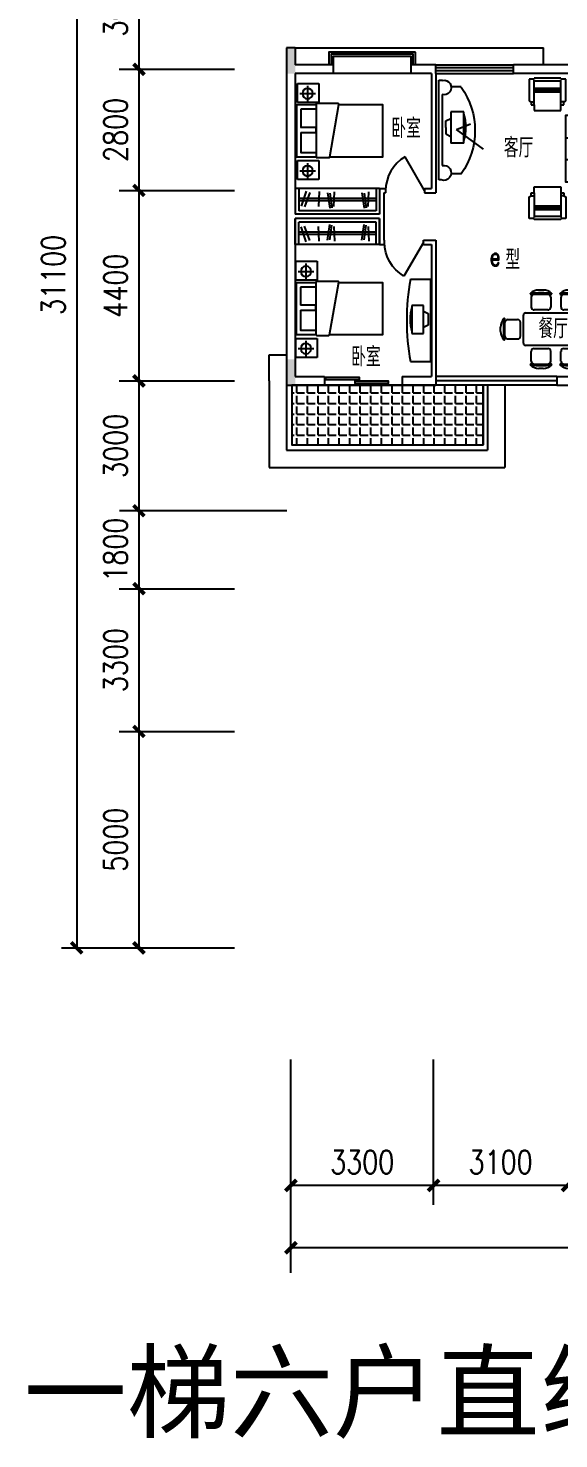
# Model space of a CAD drawing. Header units: millimetres. Extents: x 1384 to 55885, y 627 to 50798.
# Drawn here: x 1384 to 13657, y 1348 to 33941 of the extents above; entities that cross this region are included whole.
import ezdxf
from ezdxf.enums import TextEntityAlignment as Align

# ---------------------------------------------------------------- set-up
doc = ezdxf.new("R2010")
doc.units = ezdxf.units.MM
for name, color, linetype in [('2D', 7, 'Continuous'), ('AXIS', 3, 'Continuous'), ('COLUMN', 7, 'Continuous'), ('F', 12, 'Continuous'), ('JIAJU', 30, 'Continuous'), ('PUB_TEXT', 7, 'Continuous'), ('STAIR', 2, 'Continuous'), ('WALL', 4, 'Continuous'), ('WD', 4, 'Continuous'), ('WINDOW', 5, 'Continuous'), ('WINDOW_TEXT', 7, 'Continuous')]:
    doc.layers.add(name, color=color, linetype=linetype)
doc.styles.add('_ROMAND', font='ROMAND.shx', dxfattribs={"width": 0.8})
doc.styles.add('_XC92', font='txt.shx', dxfattribs={"width": 0.8, "bigfont": 'xc92.shx'})
doc.styles.add('ATT', font='TXT')
doc.styles.add('DIM_FONT', font='SIMPLEX.shx', dxfattribs={"width": 0.8})
doc.styles.add('SIMPLEX', font='SIMPLEX.SHX')
doc.styles.add('ST', font='SimSun.ttf', dxfattribs={"width": 0.8})
doc.styles.get("Standard").update_dxf_attribs({"font": 'arial.ttf'})
doc.dimstyles.new('AXIS180', dxfattribs={"dimscale": 1.8, "dimtxt": 300, "dimasz": 1, "dimexe": 250, "dimexo": 300, "dimgap": 150, "dimtad": 1, "dimdec": 0, "dimdsep": 46, "dimtxsty": 'DIM_FONT', "dimblk": '_DIMX', "dimcen": 2.5, "dimse1": 1, "dimse2": 1, "dimclrt": 7, "dimadec": 0, "dimazin": 0, "dimtfac": 1, "dimtdec": 0, "dimtix": 1, "dimtmove": 2, "dimatfit": 3, "dimldrblk": '_DIMX', "dimfxl": 1, "dimtolj": 1, "dimtzin": 0, "dimarcsym": 0})
doc.dimstyles.new('DIMA180', dxfattribs={"dimscale": 1.8, "dimtxt": 300, "dimasz": 1, "dimexe": 250, "dimexo": 300, "dimgap": 150, "dimtad": 1, "dimdec": 0, "dimdsep": 46, "dimtxsty": 'DIM_FONT', "dimblk": '_DIMX', "dimcen": 2.5, "dimse1": 1, "dimclrt": 7, "dimadec": 0, "dimazin": 0, "dimtfac": 1, "dimtdec": 0, "dimtix": 1, "dimtmove": 2, "dimatfit": 3, "dimldrblk": '_DIMX', "dimfxl": 1, "dimtolj": 1, "dimtzin": 0, "dimarcsym": 0})
doc.dimstyles.new('DIMB180', dxfattribs={"dimscale": 1.8, "dimtxt": 300, "dimasz": 1, "dimexe": 250, "dimexo": 300, "dimgap": 150, "dimtad": 1, "dimdec": 0, "dimdsep": 46, "dimtxsty": 'DIM_FONT', "dimblk": '_DIMX', "dimcen": 2.5, "dimse2": 1, "dimclrt": 7, "dimadec": 0, "dimazin": 0, "dimtfac": 1, "dimtdec": 0, "dimtix": 1, "dimtmove": 2, "dimatfit": 3, "dimldrblk": '_DIMX', "dimfxl": 1, "dimtolj": 1, "dimtzin": 0, "dimarcsym": 0})

# ---------------------------------------------------------------- blocks, each defined once
blk = doc.blocks.new('_DIMX')
at = {"const_width": 50}
blk.add_lwpolyline([(-70, -70), (70, 70)], dxfattribs=at)
blk = doc.blocks.new('*D69')
at = {"layer": 'AXIS', "color": 0, "lineweight": -2, "transparency": 16777216}
blk.add_line((3946, 35989), (3946, 32992), dxfattribs=at)
at = {"layer": 'DEFPOINTS', "color": 0, "transparency": 16777216}
for p in [(7906, 35991), (3946, 32991), (7906, 32991)]:
    blk.add_point(p, dxfattribs=at)
at = {"layer": 'AXIS', "color": 0, "lineweight": -2, "transparency": 16777216, "xscale": 1.8, "yscale": 1.8, "zscale": 1.8}
for p, rotation in [((3946, 35991), 90), ((3946, 32991), 270)]:
    blk.add_blockref('_DIMX', p, dxfattribs=dict(at, rotation=rotation))
at = {"layer": 'AXIS', "color": 7, "transparency": 16777216, "insert": (3406, 34491), "char_height": 540, "attachment_point": 5, "rotation": 90, "style": 'DIM_FONT'}
blk.add_mtext('\\A1;3000', dxfattribs=at)
blk = doc.blocks.new('*D70')
at = {"layer": 'AXIS', "color": 0, "lineweight": -2, "transparency": 16777216}
blk.add_line((3946, 32989), (3946, 30192), dxfattribs=at)
at = {"layer": 'DEFPOINTS', "color": 0, "transparency": 16777216}
for p in [(7906, 32991), (3946, 30191), (7906, 30191)]:
    blk.add_point(p, dxfattribs=at)
at = {"layer": 'AXIS', "color": 0, "lineweight": -2, "transparency": 16777216, "xscale": 1.8, "yscale": 1.8, "zscale": 1.8}
for p, rotation in [((3946, 32991), 90), ((3946, 30191), 270)]:
    blk.add_blockref('_DIMX', p, dxfattribs=dict(at, rotation=rotation))
at = {"layer": 'AXIS', "color": 7, "transparency": 16777216, "insert": (3406, 31591), "char_height": 540, "attachment_point": 5, "rotation": 90, "style": 'DIM_FONT'}
blk.add_mtext('\\A1;2800', dxfattribs=at)
blk = doc.blocks.new('*D71')
at = {"layer": 'AXIS', "color": 0, "lineweight": -2, "transparency": 16777216}
blk.add_line((3946, 30189), (3946, 25792), dxfattribs=at)
at = {"layer": 'DEFPOINTS', "color": 0, "transparency": 16777216}
for p in [(7906, 30191), (3946, 25791), (7906, 25791)]:
    blk.add_point(p, dxfattribs=at)
at = {"layer": 'AXIS', "color": 0, "lineweight": -2, "transparency": 16777216, "xscale": 1.8, "yscale": 1.8, "zscale": 1.8}
for p, rotation in [((3946, 30191), 90), ((3946, 25791), 270)]:
    blk.add_blockref('_DIMX', p, dxfattribs=dict(at, rotation=rotation))
at = {"layer": 'AXIS', "color": 7, "transparency": 16777216, "insert": (3406, 27991), "char_height": 540, "attachment_point": 5, "rotation": 90, "style": 'DIM_FONT'}
blk.add_mtext('\\A1;4400', dxfattribs=at)
blk = doc.blocks.new('*D72')
at = {"layer": 'AXIS', "color": 0, "lineweight": -2, "transparency": 16777216}
for p, q in [((3946, 25789), (3946, 22792)), ((7366, 22791), (3496, 22791))]:
    blk.add_line(p, q, dxfattribs=at)
at = {"layer": 'DEFPOINTS', "color": 0, "transparency": 16777216}
for p in [(7906, 25791), (3946, 22791), (7906, 22791)]:
    blk.add_point(p, dxfattribs=at)
at = {"layer": 'AXIS', "color": 0, "lineweight": -2, "transparency": 16777216, "xscale": 1.8, "yscale": 1.8, "zscale": 1.8}
for p, rotation in [((3946, 25791), 90), ((3946, 22791), 270)]:
    blk.add_blockref('_DIMX', p, dxfattribs=dict(at, rotation=rotation))
at = {"layer": 'AXIS', "color": 7, "transparency": 16777216, "insert": (3406, 24291), "char_height": 540, "attachment_point": 5, "rotation": 90, "style": 'DIM_FONT'}
blk.add_mtext('\\A1;3000', dxfattribs=at)
blk = doc.blocks.new('*D73')
at = {"layer": 'AXIS', "color": 0, "lineweight": -2, "transparency": 16777216}
blk.add_line((3946, 20989), (3946, 17692), dxfattribs=at)
at = {"layer": 'DEFPOINTS', "color": 0, "transparency": 16777216}
for p in [(7906, 20991), (3946, 17691), (7906, 17691)]:
    blk.add_point(p, dxfattribs=at)
at = {"layer": 'AXIS', "color": 0, "lineweight": -2, "transparency": 16777216, "xscale": 1.8, "yscale": 1.8, "zscale": 1.8}
for p, rotation in [((3946, 20991), 90), ((3946, 17691), 270)]:
    blk.add_blockref('_DIMX', p, dxfattribs=dict(at, rotation=rotation))
at = {"layer": 'AXIS', "color": 7, "transparency": 16777216, "insert": (3406, 19341), "char_height": 540, "attachment_point": 5, "rotation": 90, "style": 'DIM_FONT'}
blk.add_mtext('\\A1;3300', dxfattribs=at)
blk = doc.blocks.new('*D74')
at = {"layer": 'AXIS', "color": 0, "lineweight": -2, "transparency": 16777216}
blk.add_line((3946, 17689), (3946, 12692), dxfattribs=at)
at = {"layer": 'DEFPOINTS', "color": 0, "transparency": 16777216}
for p in [(7906, 17691), (3946, 12691), (7906, 12691)]:
    blk.add_point(p, dxfattribs=at)
at = {"layer": 'AXIS', "color": 0, "lineweight": -2, "transparency": 16777216, "xscale": 1.8, "yscale": 1.8, "zscale": 1.8}
for p, rotation in [((3946, 17691), 90), ((3946, 12691), 270)]:
    blk.add_blockref('_DIMX', p, dxfattribs=dict(at, rotation=rotation))
at = {"layer": 'AXIS', "color": 7, "transparency": 16777216, "insert": (3406, 15191), "char_height": 540, "attachment_point": 5, "rotation": 90, "style": 'DIM_FONT'}
blk.add_mtext('\\A1;5000', dxfattribs=at)
blk = doc.blocks.new('*D75')
at = {"layer": 'AXIS', "color": 0, "lineweight": -2, "transparency": 16777216}
blk.add_line((2506, 43789), (2506, 12692), dxfattribs=at)
at = {"layer": 'DEFPOINTS', "color": 0, "transparency": 16777216}
for p in [(7906, 43791), (2506, 12691), (7906, 12691)]:
    blk.add_point(p, dxfattribs=at)
at = {"layer": 'AXIS', "color": 0, "lineweight": -2, "transparency": 16777216, "xscale": 1.8, "yscale": 1.8, "zscale": 1.8}
for p, rotation in [((2506, 43791), 90), ((2506, 12691), 270)]:
    blk.add_blockref('_DIMX', p, dxfattribs=dict(at, rotation=rotation))
at = {"layer": 'AXIS', "color": 7, "transparency": 16777216, "insert": (1966, 28241), "char_height": 540, "attachment_point": 5, "rotation": 90, "style": 'DIM_FONT'}
blk.add_mtext('\\A1;31100', dxfattribs=at)
blk = doc.blocks.new('*D81')
at = {"layer": 'AXIS', "color": 0, "lineweight": -2, "transparency": 16777216}
blk.add_line((13859, 7202), (10763, 7202), dxfattribs=at)
at = {"layer": 'DEFPOINTS', "color": 0, "transparency": 16777216}
for p in [(10761, 12242), (13861, 12242), (10761, 7202)]:
    blk.add_point(p, dxfattribs=at)
at = {"layer": 'AXIS', "color": 0, "lineweight": -2, "transparency": 16777216, "xscale": 1.8, "yscale": 1.8, "zscale": 1.8, "rotation": 180}
blk.add_blockref('_DIMX', (10761, 7202), dxfattribs=at)
at = {"layer": 'AXIS', "color": 0, "lineweight": -2, "transparency": 16777216, "xscale": 1.8, "yscale": 1.8, "zscale": 1.8}
blk.add_blockref('_DIMX', (13861, 7202), dxfattribs=at)
at = {"layer": 'AXIS', "color": 7, "transparency": 16777216, "insert": (12311, 7742), "char_height": 540, "attachment_point": 5, "style": 'DIM_FONT'}
blk.add_mtext('\\A1;3100', dxfattribs=at)
blk = doc.blocks.new('*D82')
at = {"layer": 'AXIS', "color": 0, "lineweight": -2, "transparency": 16777216}
blk.add_line((10759, 7202), (7463, 7202), dxfattribs=at)
at = {"layer": 'DEFPOINTS', "color": 0, "transparency": 16777216}
for p in [(7461, 12242), (10761, 12242), (7461, 7202)]:
    blk.add_point(p, dxfattribs=at)
at = {"layer": 'AXIS', "color": 0, "lineweight": -2, "transparency": 16777216, "xscale": 1.8, "yscale": 1.8, "zscale": 1.8, "rotation": 180}
blk.add_blockref('_DIMX', (7461, 7202), dxfattribs=at)
at = {"layer": 'AXIS', "color": 0, "lineweight": -2, "transparency": 16777216, "xscale": 1.8, "yscale": 1.8, "zscale": 1.8}
blk.add_blockref('_DIMX', (10761, 7202), dxfattribs=at)
at = {"layer": 'AXIS', "color": 7, "transparency": 16777216, "insert": (9111, 7742), "char_height": 540, "attachment_point": 5, "style": 'DIM_FONT'}
blk.add_mtext('\\A1;3300', dxfattribs=at)
blk = doc.blocks.new('*D83')
at = {"layer": 'AXIS', "color": 0, "lineweight": -2, "transparency": 16777216}
blk.add_line((36459, 5762), (7463, 5762), dxfattribs=at)
at = {"layer": 'DEFPOINTS', "color": 0, "transparency": 16777216}
for p in [(7461, 12242), (36461, 12242), (7461, 5762)]:
    blk.add_point(p, dxfattribs=at)
at = {"layer": 'AXIS', "color": 0, "lineweight": -2, "transparency": 16777216, "xscale": 1.8, "yscale": 1.8, "zscale": 1.8, "rotation": 180}
blk.add_blockref('_DIMX', (7461, 5762), dxfattribs=at)
at = {"layer": 'AXIS', "color": 0, "lineweight": -2, "transparency": 16777216, "xscale": 1.8, "yscale": 1.8, "zscale": 1.8}
blk.add_blockref('_DIMX', (36461, 5762), dxfattribs=at)
at = {"layer": 'AXIS', "color": 7, "transparency": 16777216, "insert": (21961, 6302), "char_height": 540, "attachment_point": 5, "style": 'DIM_FONT'}
blk.add_mtext('\\A1;29000', dxfattribs=at)
blk = doc.blocks.new('_DBLK')
blk.add_line((-0.5, 0), (0, -0.866))
blk.add_arc((-0.5, 0), 1, 300, 0)
at = {"style": 'SIMPLEX', "flags": 9}
blk.add_attdef('A', text='', height=1, dxfattribs=at).set_placement((0, 1.5), align=Align.MIDDLE)
blk = doc.blocks.new('CJ')
at = {"layer": 'JIAJU'}
for p, q in [((-863, 479), (-1323, 479)), ((-1318, 412), (-1318, 187)), ((-1044, 579), (-1143, 579)), ((-868, 412), (-868, 187)), ((-177, 479), (-637, 479)), ((-632, 412), (-632, 187)), ((-357, 579), (-456, 579)), ((-182, 412), (-182, 187)), ((-1500, -650), (-1500, 0)), ((-1450, 50), (-50, 50)), ((-936, 119), (-1251, 119)), ((-249, 119), (-564, 119)), ((0, 0), (0, -650)), ((-2028, -375), (-2028, -275)), ((-1928, -555), (-1928, -95)), ((-1861, -100), (-1636, -100)), ((-1568, -482), (-1568, -168)), ((68, -482), (68, -168)), ((361, -100), (136, -100)), ((428, -555), (428, -95)), ((528, -375), (528, -275)), ((-1861, -550), (-1636, -550)), ((361, -550), (136, -550)), ((-50, -700), (-1450, -700)), ((-1318, -1062), (-1318, -837)), ((-1251, -769), (-936, -769)), ((-868, -1062), (-868, -837)), ((-632, -1062), (-632, -837)), ((-564, -769), (-249, -769)), ((-182, -1062), (-182, -837)), ((-1323, -1129), (-863, -1129)), ((-1143, -1229), (-1044, -1229)), ((-637, -1129), (-177, -1129)), ((-456, -1229), (-357, -1229))]:
    blk.add_line(p, q, dxfattribs=at)
for centre, radius, start, end in [((-1333, 495), 10, 130.7265, 202.67), ((-1323, 499), 20, 202.67, 270), ((-1133, 264), 316, 91.7651, 130.7265), ((-1093, -2199), 2713, 84.8023, 95.1977), ((-1251, 412), 67.5, 90, 180), ((-1054, 264), 316, 49.2735, 88.2349), ((-936, 412), 67.5, 0, 90), ((-863, 499), 20, 270, 337.33), ((-854, 495), 10, 337.33, 49.2735), ((-646, 495), 10, 130.7265, 202.67), ((-637, 499), 20, 202.67, 270), ((-446, 264), 316, 91.7651, 130.7265), ((-407, -2199), 2713, 84.8023, 95.1977), ((-564, 412), 67.5, 90, 180), ((-367, 264), 316, 49.2735, 88.2349), ((-249, 412), 67.5, 0, 90), ((-177, 499), 20, 270, 337.33), ((-167, 495), 10, 337.33, 49.2735), ((-1450, 0), 50, 90, 180), ((-1251, 187), 67.5, 180, 270), ((-936, 187), 67.5, 270, 0), ((-564, 187), 67.5, 180, 270), ((-249, 187), 67.5, 270, 0), ((-50, 0), 50, 0, 90), ((-1713, -285), 316, 139.2735, 178.2349), ((749, -325), 2713, 174.8023, 185.1977), ((-1945, -86), 10, 67.33, 139.2735), ((-1948, -95), 20, 0, 67.33), ((-1861, -168), 67.5, 90, 180), ((-1636, -168), 67.5, 0, 90), ((136, -168), 67.5, 90, 180), ((361, -168), 67.5, 0, 90), ((448, -95), 20, 112.67, 180), ((445, -86), 10, 40.7265, 112.67), ((-2249, -325), 2713, 354.8023, 5.1977), ((213, -285), 316, 1.7651, 40.7265), ((-1713, -365), 316, 181.7651, 220.7265), ((-1945, -564), 10, 220.7265, 292.67), ((-1948, -555), 20, 292.67, 0), ((-1861, -482), 67.5, 180, 270), ((-1636, -482), 67.5, 270, 0), ((-1450, -650), 50, 180, 270), ((-50, -650), 50, 270, 0), ((136, -482), 67.5, 180, 270), ((361, -482), 67.5, 270, 0), ((448, -555), 20, 180, 247.33), ((445, -564), 10, 247.33, 319.2735), ((213, -365), 316, 319.2735, 358.2349), ((-1251, -837), 67.5, 90, 180), ((-936, -837), 67.5, 0, 90), ((-564, -837), 67.5, 90, 180), ((-249, -837), 67.5, 0, 90), ((-1333, -1145), 10, 157.33, 229.2735), ((-1323, -1149), 20, 90, 157.33), ((-1133, -914), 316, 229.2735, 268.2349), ((-1093, 1549), 2713, 264.8023, 275.1977), ((-1251, -1062), 67.5, 180, 270), ((-1054, -914), 316, 271.7651, 310.7265), ((-936, -1062), 67.5, 270, 0), ((-863, -1149), 20, 22.67, 90), ((-854, -1145), 10, 310.7265, 22.67), ((-646, -1145), 10, 157.33, 229.2735), ((-637, -1149), 20, 90, 157.33), ((-446, -914), 316, 229.2735, 268.2349), ((-407, 1549), 2713, 264.8023, 275.1977), ((-564, -1062), 67.5, 180, 270), ((-367, -914), 316, 271.7651, 310.7265), ((-249, -1062), 67.5, 270, 0), ((-177, -1149), 20, 22.67, 90), ((-167, -1145), 10, 310.7265, 22.67)]:
    blk.add_arc(centre, radius, start, end, dxfattribs=at)
at = {"layer": 'JIAJU', "oblique": -180, "text_generation_flag": 4, "width": 0.8, "flags": 9}
for tag in ['XSIZE', 'YSIZE']:
    blk.add_attdef(tag, (-746, -342), '', height=0.5, rotation=180, dxfattribs=at)
blk = doc.blocks.new('-TD')
at = {"color": 0}
for p, q in [((-90, 0), (90, 0)), ((0, -90), (0, 90))]:
    blk.add_line(p, q, dxfattribs=at)
blk.add_circle((0, 0), 60)
blk = doc.blocks.new('-CG')
at = {"layer": 'F'}
for p, q in [((322, 351), (-172, 351)), ((-172, 351), (-172, -87)), ((322, -87), (322, 351)), ((-172, -87), (322, -87))]:
    blk.add_line(p, q, dxfattribs=at)
at = {"layer": 'F', "xscale": 2, "yscale": 2, "zscale": 2}
blk.add_blockref('-TD', (65, 149), dxfattribs=at)
blk = doc.blocks.new('SF')
at = {"layer": 'JIAJU'}
for p, q in [((-1513, 9), (-1513, -14)), ((-895, 9), (-1513, 9)), ((-895, -14), (-895, 9)), ((-1627, -14), (-1627, -514)), ((-1513, -14), (-1627, -14)), ((-1513, -514), (-1513, -37)), ((-895, -59), (-1513, -59)), ((-1513, -219), (-895, -219)), ((-1513, -264), (-895, -264)), ((-1513, -310), (-895, -310)), ((-782, -14), (-895, -14)), ((-895, -514), (-895, -37)), ((-782, -514), (-782, -14)), ((-1627, -514), (-1581, -537)), ((-1581, -537), (-1581, -605)), ((-1581, -537), (-1536, -537)), ((-1581, -605), (-1513, -605)), ((-1536, -537), (-1513, -514)), ((-1513, -605), (-1513, -514)), ((-1513, -605), (-1513, -742)), ((-873, -537), (-895, -514)), ((-895, -605), (-895, -514)), ((-895, -742), (-895, -605)), ((-895, -605), (-827, -605)), ((-827, -537), (-873, -537)), ((-827, -537), (-782, -514)), ((-827, -605), (-827, -537)), ((-1513, -742), (-895, -742)), ((-640, -850), (-549, -850)), ((-572, -782), (-572, -828)), ((-572, -828), (-549, -850)), ((-549, -850), (-71, -850)), ((-344, -2397), (-344, -850)), ((-299, -2397), (-299, -850)), ((-253, -2397), (-253, -850)), ((-94, -850), (-94, -2397)), ((-777, -1374), (-94, -1374)), ((-777, -1874), (-94, -1874)), ((-1513, -2642), (-1513, -2506)), ((-1513, -2506), (-895, -2506)), ((-895, -2506), (-895, -2642)), ((-640, -2397), (-549, -2397)), ((-572, -2420), (-549, -2397)), ((-572, -2466), (-572, -2420)), ((-549, -2397), (-71, -2397)), ((-1627, -2733), (-1581, -2711)), ((-1627, -3234), (-1627, -2733)), ((-1581, -2711), (-1581, -2642)), ((-1581, -2642), (-1513, -2642)), ((-1581, -2711), (-1536, -2711)), ((-1536, -2711), (-1513, -2733)), ((-1513, -2642), (-1513, -2733)), ((-1513, -2733), (-1513, -3211)), ((-895, -2642), (-827, -2642)), ((-895, -2642), (-895, -2733)), ((-873, -2711), (-895, -2733)), ((-895, -2733), (-895, -3211)), ((-827, -2711), (-873, -2711)), ((-827, -2642), (-827, -2711)), ((-827, -2711), (-782, -2733)), ((-782, -2733), (-782, -3234)), ((-1513, -3234), (-1627, -3234)), ((-1513, -2938), (-895, -2938)), ((-1513, -2984), (-895, -2984)), ((-1513, -3029), (-895, -3029)), ((-895, -3188), (-1513, -3188)), ((-1513, -3257), (-1513, -3234)), ((-895, -3257), (-1513, -3257)), ((-895, -3234), (-895, -3257)), ((-782, -3234), (-895, -3234))]:
    blk.add_line(p, q, dxfattribs=at)
blk.add_lwpolyline([(-49, -737), (-49, -850), (-26, -850), (-26, -2397), (-49, -2397), (-49, -2511), (-549, -2511), (-572, -2466), (-640, -2466), (-640, -2397), (-777, -2397), (-777, -850), (-640, -850), (-640, -782), (-572, -782), (-549, -737)], close=True, dxfattribs=at)
at = {"layer": 'JIAJU', "extrusion": (0, 0, -1), "zscale": -1, "rotation": 180}
blk.add_blockref('-CG', (384, -333), dxfattribs=at)
at = {"layer": 'JIAJU'}
blk.add_blockref('-CG', (-384, -2915), dxfattribs=at)
blk = doc.blocks.new('11PTVN02')
at = {"color": 0, "linetype": 'ByBlock'}
for p, q in [((14, 24), (4, 24)), ((4, 24), (4, 0)), ((14, 0), (14, 24)), ((0, 17), (4, 19)), ((0, 12), (0, 17)), ((0, 12), (0, 7)), ((0, 7), (4, 5)), ((14, 0), (4, 0))]:
    blk.add_line(p, q, dxfattribs=at)
blk.add_arc((-21.5, 12), 37, 343.6295, 16.3705, dxfattribs=at)
at = {"color": 0, "linetype": 'ByBlock', "style": 'ATT'}
for tag, p, flags in [('ITEM', (1, -12), 3), ('ROOM_NUMBER', (1, -20), 1), ('WIDTH', (1, -29), 3), ('DEPTH', (1, -38), 3)]:
    blk.add_attdef(tag, p, '', height=6, dxfattribs=dict(at, flags=flags))
blk = doc.blocks.new('-TV')
at = {"xscale": 25, "yscale": 25, "zscale": 25}
blk.add_blockref('11PTVN02', (-1, -1), dxfattribs=at)
blk = doc.blocks.new('-TVG')
at = {"layer": 'F'}
for p, q in [((-540, -231), (-305, -231)), ((-21, -78), (-112, -78)), ((-21, -2380), (-21, -78)), ((-99, -406), (-99, -2049)), ((-1056, -1666), (-436, -1216)), ((-436, -1216), (-756, -1085)), ((-548, -2239), (-305, -2239)), ((-81, -2380), (-21, -2380))]:
    blk.add_line(p, q, dxfattribs=at)
for centre, radius, start, end in [((860, -1239), 1721, 144.4733, 215.5267), ((-142, -244), 168, 79.82, 284.7458), ((-138, -2217), 173, 77.0294, 289.1907)]:
    blk.add_arc(centre, radius, start, end, dxfattribs=at)
at = {"layer": 'F', "xscale": -1.2, "yscale": 1.2, "zscale": 1.2}
blk.add_blockref('-TV', (-186, -1526), dxfattribs=at)
blk = doc.blocks.new('A$C51631F25')
at = {"layer": '2D', "color": 30}
for p, q in [((100, 667), (456, 667)), ((456, 667), (456, 550)), ((456, 550), (97, 550))]:
    blk.add_line(p, q, dxfattribs=at)
for points in [[(0, 30), (0, 1230), (456, 1230)], [(100, 667), (100, 1130), (456, 1130)], [(770, 1230), (2000, 1230), (2000, 30), (981, 30)], [(100, 130), (100, 550)], [(456, 30), (0, 30)], [(456, 130), (100, 130)]]:
    blk.add_lwpolyline(points, dxfattribs=at)
blk.add_lwpolyline([(456, 18), (456, 1229, -0.414214), (474, 1248), (752, 1248, -0.364216), (770, 1233), (983, 21, -0.466043), (965, 0), (474, 0, -0.414214)], format="xyb", close=True, dxfattribs=at)
blk = doc.blocks.new('_C6QHT')
at = {"layer": 'JIAJU'}
for p, q in [((0, -460), (0, 0)), ((0, 0), (1900, 0)), ((1900, -460), (1900, 0)), ((1251, -160), (603, -160)), ((603, -160), (603, -430)), ((738, -160), (792, -52)), ((792, -52), (1062, -52)), ((1062, -52), (1116, -160)), ((1251, -430), (1251, -160)), ((603, -430), (1251, -430))]:
    blk.add_line(p, q, dxfattribs=at)
for centre, radius, start, end in [((950, 4500), 5050, 259.157, 280.843), ((927, 528), 999, 253.6295, 286.3705)]:
    blk.add_arc(centre, radius, start, end, dxfattribs=at)
at = {"style": 'DIM_FONT', "width": 0.8, "flags": 9}
for tag in ['XSIZE', 'YSIZE', 'ZSIZE']:
    blk.add_attdef(tag, (0, 0), '', height=0.5, dxfattribs=at)
for tag in ['XSIZE', 'YSIZE', 'ZSIZE']:
    blk.add_attdef(tag, (0, 0), '', height=0.5, rotation=270, dxfattribs=at)
blk = doc.blocks.new('A$C747D3C6A')
at = {"layer": 'JIAJU', "rotation": 90}
blk.add_blockref('_C6QHT', (0, 0), dxfattribs=at)
blk = doc.blocks.new('_WBLK')
for p, q in [((-0.5, 0.5), (0.5, 0.5)), ((0.5, 0.167), (-0.5, 0.167)), ((0.5, -0.167), (-0.5, -0.167)), ((-0.5, -0.5), (0.5, -0.5))]:
    blk.add_line(p, q)
at = {"layer": 'WINDOW_TEXT', "style": 'SIMPLEX', "flags": 9}
blk.add_attdef('A', text='', height=1, dxfattribs=at).set_placement((0, 1.5), align=Align.MIDDLE)
blk = doc.blocks.new('*D103')
at = {"layer": 'AXIS', "color": 0, "lineweight": -2, "transparency": 16777216}
for p, q in [((7366, 22791), (3496, 22791)), ((3946, 22792), (3946, 22794)), ((3946, 22791), (3946, 20991)), ((3946, 20989), (3946, 20987))]:
    blk.add_line(p, q, dxfattribs=at)
at = {"layer": 'DEFPOINTS', "color": 0, "transparency": 16777216}
for p in [(7906, 22791), (3946, 20991), (7906, 20991)]:
    blk.add_point(p, dxfattribs=at)
at = {"layer": 'AXIS', "color": 0, "lineweight": -2, "transparency": 16777216, "xscale": 1.8, "yscale": 1.8, "zscale": 1.8}
for p, rotation in [((3946, 22791), 270), ((3946, 20991), 90)]:
    blk.add_blockref('_DIMX', p, dxfattribs=dict(at, rotation=rotation))
at = {"layer": 'AXIS', "color": 7, "transparency": 16777216, "insert": (3406, 21891), "char_height": 540, "attachment_point": 5, "rotation": 90, "style": 'DIM_FONT'}
blk.add_mtext('\\A1;1800', dxfattribs=at)

msp = doc.modelspace()

# ---------------------------------------------------------------- hatches: boundary and pattern name
at = {"layer": 'WD'}
h = msp.add_hatch(dxfattribs=at)
h.set_pattern_fill('ANGLE', color=5, scale=35, style=0)
h.set_pattern_definition([(0, (135459.93, 96412.48), (0, 244.475), [177.8, -66.675]), (90, (135459.93, 96412.48), (-244.475, 1e-14), [177.8, -66.675])])
h.paths.add_polyline_path([(7481.1, 25690.6), (7481.1, 24310.6), (11911.1, 24310.6), (11911.1, 25690.6)])

# ---------------------------------------------------------------- linework, layer by layer
for p, q in [((13611.1, 25890.6), (10811.1, 25890.6)), ((13611.1, 25790.6), (10811.1, 25790.6)), ((13611.1, 25690.6), (10811.1, 25690.6))]:
    msp.add_line(p, q)
for points in [[(8271.5, 25874.6), (9039.1, 25874.6), (9039.1, 25815.6), (8271.5, 25815.6)], [(8946.5, 25792), (9714.1, 25792), (9714.1, 25733), (8946.5, 25733)]]:
    msp.add_lwpolyline(points, close=True)
at = {"layer": 'AXIS'}
for p, q in [((3489, 32990.6), (6156, 32990.6)), ((3489, 30190.6), (6156, 30190.6)), ((3489, 25790.6), (6156, 25790.6)), ((3489, 20990.6), (6156, 20990.6)), ((3489, 17690.6), (6156, 17690.6)), ((2156, 12690.6), (6156, 12690.6)), ((7461.1, 5182.5), (7461.1, 10111.7)), ((10761.1, 6756.5), (10761.1, 10111.7))]:
    msp.add_line(p, q, dxfattribs=at)
at = {"layer": 'COLUMN'}
for points in [[(7561.1, 32890.6), (7361.1, 32890.6), (7561.1, 33490.6), (7361.1, 33490.6)], [(7561.1, 25690.6), (7361.1, 25690.6), (7561.1, 26290.6), (7361.1, 26290.6)]]:
    msp.add_solid(points, dxfattribs=at)
at = {"layer": 'JIAJU'}
for p, q in [((9511.1, 30240.6), (7561.1, 30240.6)), ((7561.1, 30240.6), (7561.1, 29640.6)), ((7641.1, 30240.6), (7641.1, 29720.6)), ((9431.1, 30005.6), (7641.1, 30005.6)), ((7816.3, 30174), (7699.1, 29826.9)), ((7896.3, 30145.7), (7774.2, 29812.5)), ((8112, 30164.5), (8097.8, 29821.9)), ((8308.6, 30136.2), (8360, 29779.7)), ((8365, 30126.8), (8407.2, 29794.1)), ((8454.3, 29821.9), (8467.9, 30159.6)), ((9101.5, 30136.2), (9152.9, 29779.7)), ((9157.9, 30126.8), (9200, 29794.1)), ((9247.2, 29821.9), (9260.8, 30159.6)), ((9431.1, 30240.6), (9431.1, 29720.6)), ((9511.1, 30240.6), (9511.1, 29640.6)), ((9431.1, 29955.6), (7641.1, 29955.6)), ((9431.1, 29720.6), (7641.1, 29720.6)), ((9511.1, 29640.6), (7561.1, 29640.6)), ((9511.1, 29540.6), (7561.1, 29540.6)), ((7561.1, 28940.6), (7561.1, 29540.6)), ((9431.1, 29460.6), (7641.1, 29460.6)), ((7641.1, 28940.6), (7641.1, 29460.6)), ((7816.3, 29007.2), (7699.1, 29354.3)), ((7896.3, 29035.5), (7774.2, 29368.7)), ((8112, 29016.7), (8097.8, 29359.3)), ((8308.6, 29045), (8360, 29401.5)), ((8365, 29054.4), (8407.2, 29387.1)), ((8454.3, 29359.3), (8467.9, 29021.6)), ((9101.5, 29045), (9152.9, 29401.5)), ((9157.9, 29054.4), (9200, 29387.1)), ((9247.2, 29359.3), (9260.8, 29021.6)), ((9431.1, 28940.6), (9431.1, 29460.6)), ((9511.1, 28940.6), (9511.1, 29540.6)), ((9431.1, 29225.6), (7641.1, 29225.6)), ((9431.1, 29175.6), (7641.1, 29175.6)), ((9511.1, 28940.6), (7561.1, 28940.6))]:
    msp.add_line(p, q, dxfattribs=at)
at = {"layer": 'STAIR'}
for p, q in [((6961.1, 25790.6), (6961.1, 26390.6)), ((6961.1, 26390.6), (7361.1, 26390.6))]:
    msp.add_line(p, q, dxfattribs=at)
at = {"layer": 'WALL'}
for p, q in [((7361.1, 33490.6), (7361.1, 33090.6)), ((7563.1, 33490.6), (7361.1, 33490.6)), ((7561.1, 33490.6), (7561.1, 33090.6)), ((7361.1, 33090.6), (7361.1, 25690.6)), ((8441.2, 33090.6), (7561.1, 33090.6)), ((8441.2, 33090.6), (8441.2, 32890.6)), ((10241.2, 32890.6), (10241.2, 33090.6)), ((10811.1, 33090.6), (10241.2, 33090.6)), ((10811.1, 32890.6), (10811.1, 33090.6)), ((12611.1, 32890.6), (12611.1, 33090.6)), ((14986.1, 33090.6), (12611.1, 33090.6)), ((7561.1, 32890.6), (7561.1, 30190.6)), ((8441.2, 32890.6), (7561.1, 32890.6)), ((10711.1, 32890.6), (10241.2, 32890.6)), ((10711.1, 32890.6), (10711.1, 30240.6)), ((10811.1, 32890.6), (10811.1, 30140.6)), ((14711.1, 32890.6), (12611.1, 32890.6)), ((7561.1, 30190.6), (7561.1, 29640.6)), ((9511.1, 30240.6), (9652.3, 30240.6)), ((9511.1, 30240.6), (9511.1, 29640.6)), ((9611.1, 30140.6), (9611.1, 29040.6)), ((9611.1, 30140.6), (9652.3, 30140.6)), ((9652.3, 30240.6), (9652.3, 30140.6)), ((10552.3, 30240.6), (10711.1, 30240.6)), ((10552.3, 30240.6), (10552.3, 30140.6)), ((10552.3, 30140.6), (10811.1, 30140.6)), ((9511.1, 29640.6), (7561.1, 29640.6)), ((7561.1, 29540.6), (7561.1, 25890.6)), ((9511.1, 29540.6), (7561.1, 29540.6)), ((9511.1, 29540.6), (7561.1, 29540.6)), ((7561.1, 28990.6), (7561.1, 29540.6)), ((9511.1, 29540.6), (9511.1, 28940.6)), ((9511.1, 28940.6), (9511.1, 29540.6)), ((9611.1, 29040.6), (9626.2, 29040.6)), ((9626.2, 28940.6), (9626.2, 29040.6)), ((10526.2, 29040.6), (10811.1, 29040.6)), ((10526.2, 28940.6), (10526.2, 29040.6)), ((10811.1, 29040.6), (10811.1, 25890.6)), ((9511.1, 28940.6), (9626.2, 28940.6)), ((10526.2, 28940.6), (10711.1, 28940.6)), ((10711.1, 28940.6), (10711.1, 25890.6)), ((7561.1, 25890.6), (8236.1, 25890.6)), ((8236.1, 25890.6), (8236.1, 25690.6)), ((10036.1, 25890.6), (10711.1, 25890.6)), ((10036.1, 25890.6), (10036.1, 25690.6)), ((10811.1, 25890.6), (10811.1, 25690.6)), ((13611.1, 25890.6), (14961.1, 25890.6)), ((13611.1, 25890.6), (13611.1, 25690.6)), ((7361.1, 25690.6), (8236.1, 25690.6)), ((10036.1, 25690.6), (10811.1, 25690.6)), ((13611.1, 25690.6), (14961.1, 25690.6))]:
    msp.add_line(p, q, dxfattribs=at)
at = {"layer": 'WD'}
msp.add_lwpolyline([(7481.1, 25690.6), (7481.1, 24310.6), (11911.1, 24310.6), (11911.1, 25690.6)], close=True, dxfattribs=at)
at = {"layer": 'WINDOW'}
for p, q in [((7561.1, 33490.6), (13301.2, 33490.6)), ((10341.2, 33390.6), (10241.2, 33390.6)), ((10341.2, 33090.6), (10341.2, 33390.6)), ((13301.2, 33090.6), (13301.2, 33490.6)), ((9511.1, 30240.6), (7561.1, 30240.6)), ((9511.1, 28940.6), (7561.1, 28940.6)), ((9511.1, 28940.6), (7561.1, 28940.6)), ((6961.1, 25790.6), (6961.1, 23790.6)), ((7361.1, 25690.6), (7361.1, 24190.6)), ((7481.1, 25690.6), (7481.1, 24310.6)), ((8236.1, 25690.6), (10036.1, 25690.6)), ((11911.1, 25690.6), (11911.1, 24310.6)), ((12011.1, 25690.6), (12011.1, 24190.6)), ((12411.1, 25690.6), (12411.1, 23790.6)), ((7361.1, 24190.6), (12011.1, 24190.6)), ((7481.1, 24310.6), (11911.1, 24310.6)), ((6961.1, 23790.6), (12411.1, 23790.6))]:
    msp.add_line(p, q, dxfattribs=at)
for points in [[(10241.2, 33390.6), (8441.2, 33390.6), (8341.2, 33390.6), (8341.2, 33090.6)], [(10291.2, 33090.6), (10291.2, 33340.6), (8391.2, 33340.6), (8391.2, 33090.6)], [(10241.2, 33090.6), (10241.2, 33290.6), (8441.2, 33290.6), (8441.2, 33090.6)], [(8441.2, 32900.6), (10241.2, 32900.6)]]:
    msp.add_lwpolyline(points, dxfattribs=at)

# ---------------------------------------------------------------- block references
for name, p in [('SF', (14597.7, 32778.1)), ('CJ', (14339.5, 27310.9))]:
    msp.add_blockref(name, p)
at = {"layer": 'JIAJU', "xscale": -1, "rotation": 180}
for name, p in [('-CG', (7782.5, 32578)), ('A$C51631F25', (7587.4, 32198.5)), ('-CG', (7782.5, 30793.3)), ('-CG', (7744.5, 28470.3)), ('A$C51631F25', (7584.5, 28090.8)), ('-CG', (7744.5, 26685.7))]:
    msp.add_blockref(name, p, dxfattribs=at)
at = {"layer": 'JIAJU', "xscale": -1}
msp.add_blockref('-TVG', (10857.5, 32814.8), dxfattribs=at)
at = {"layer": 'JIAJU', "rotation": 180}
msp.add_blockref('A$C747D3C6A', (10688.4, 28138.8), dxfattribs=at)
at = {"layer": 'WINDOW'}
for name, p, xscale, yscale, zscale in [('_WBLK', (11711.1, 32990.6), 1800, 200, 1800), ('_DBLK', (10102.3, 30190.6), -900, -900, 900)]:
    msp.add_blockref(name, p, dxfattribs=dict(at, xscale=xscale, yscale=yscale, zscale=zscale))
at = {"layer": 'WINDOW', "xscale": 900, "yscale": -900, "zscale": 900, "rotation": 180}
msp.add_blockref('_DBLK', (10076.2, 28990.6), dxfattribs=at)

# ---------------------------------------------------------------- texts
at = {"style": 'ST'}
msp.add_text('一梯六户直线型', height=1750, dxfattribs=at).set_placement((1279.4, 1553.4))
at = {"layer": 'JIAJU', "style": 'DIM_FONT', "width": 0.8, "flags": 9}
for tag, s in [('XSIZE', '1500'), ('YSIZE', '600')]:
    msp.add_attdef(tag, (8103.4, 29955.6), s, height=0.5, rotation=180, dxfattribs=at)
at = {"layer": 'JIAJU', "style": 'DIM_FONT', "text_generation_flag": 2, "width": 0.8, "flags": 9}
for tag, s in [('XSIZE', '1500'), ('YSIZE', '600')]:
    msp.add_attdef(tag, (8103.4, 29225.6), s, height=0.5, dxfattribs=at)
at = {"layer": 'PUB_TEXT', "width": 0.8}
for s, height, style, p in [('卧室', 450, '_XC92', (9782.9, 31403.1)), ('客厅', 450, '_XC92', (12384.8, 30954.1)), ('e', 432, '_ROMAND', (12050.8, 28447.2)), ('型', 450, '_XC92', (12420.5, 28368.6)), ('餐厅', 450, '_XC92', (13185.7, 26775.8)), ('卧室', 450, '_XC92', (8852.9, 26123.1))]:
    msp.add_text(s, height=height, dxfattribs=dict(at, style=style)).set_placement(p)

# ---------------------------------------------------------------- dimensions: what is measured, and where the dimension line sits
at = {"layer": 'AXIS'}
for p1, p2, distance, picture, middle in [((7906, 43790.6), (7906, 12690.6), -5400, '*D75', (1966, 28240.6)), ((36461.1, 12241.7), (7461.1, 12241.7), 6480, '*D83', (21961.1, 6301.7))]:
    dim = msp.add_aligned_dim(p1=p1, p2=p2, distance=distance, dimstyle='AXIS180', dxfattribs=at)
    dim.commit()
    dim.dimension.update_dxf_attribs({"geometry": picture, "text_midpoint": middle})
for base, p1, p2, dimstyle, picture, middle in [((3946, 32990.6), (7906, 35990.6), (7906, 32990.6), 'AXIS180', '*D69', (3406, 34490.6)), ((3946, 30190.6), (7906, 32990.6), (7906, 30190.6), 'AXIS180', '*D70', (3406, 31590.6)), ((3946, 25790.6), (7906, 30190.6), (7906, 25790.6), 'AXIS180', '*D71', (3406, 27990.6)), ((3946, 22790.6), (7906, 25790.6), (7906, 22790.6), 'DIMA180', '*D72', (3406, 24290.6)), ((3946, 20990.6), (7906, 22790.6), (7906, 20990.6), 'DIMB180', '*D103', (3406, 21890.6)), ((3946, 17690.6), (7906, 20990.6), (7906, 17690.6), 'AXIS180', '*D73', (3406, 19340.6)), ((3946, 12690.6), (7906, 17690.6), (7906, 12690.6), 'AXIS180', '*D74', (3406, 15190.6))]:
    dim = msp.add_linear_dim(base=base, p1=p1, p2=p2, angle=90, dimstyle=dimstyle, dxfattribs=at)
    dim.commit()
    dim.dimension.update_dxf_attribs({"geometry": picture, "text_midpoint": middle})
for base, p1, p2, picture, middle in [((7461.1, 7201.7), (10761.1, 12241.7), (7461.1, 12241.7), '*D82', (9111.1, 7741.7)), ((10761.1, 7201.7), (13861.1, 12241.7), (10761.1, 12241.7), '*D81', (12311.1, 7741.7))]:
    dim = msp.add_linear_dim(base=base, p1=p1, p2=p2, dimstyle='AXIS180', dxfattribs=at)
    dim.commit()
    dim.dimension.update_dxf_attribs({"geometry": picture, "text_midpoint": middle})

doc.saveas('drawing.dxf')
